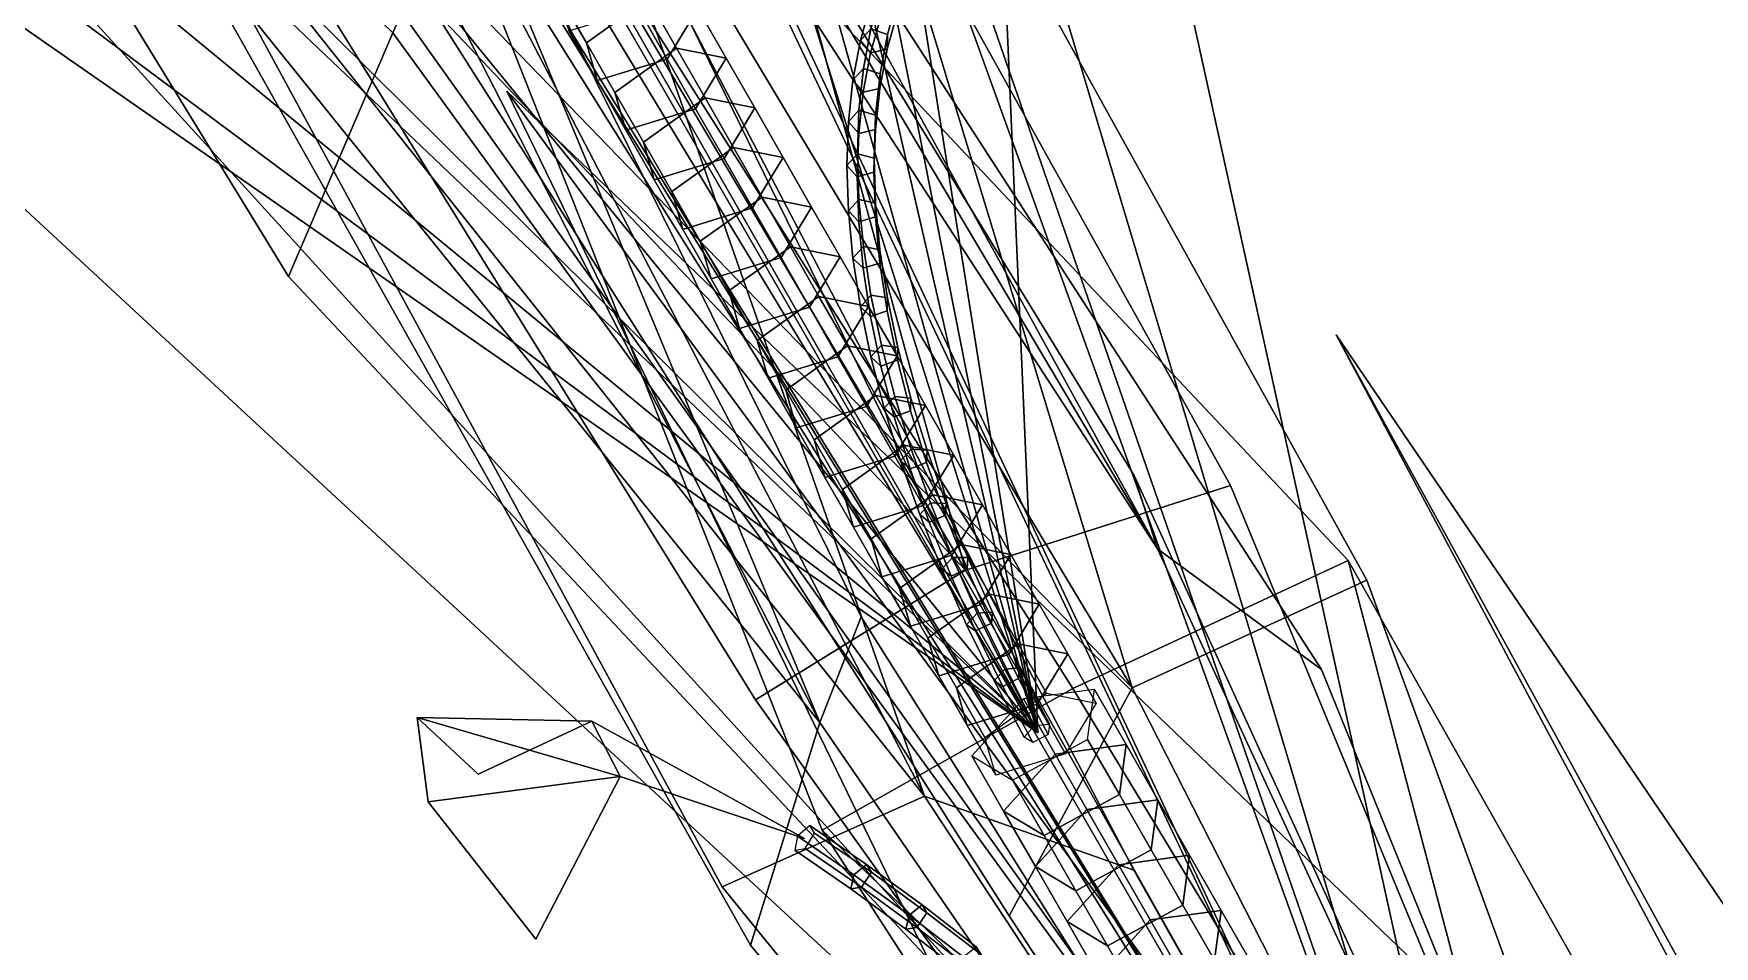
# Model space of a CAD drawing. Header units: metres. Extents: x -366 to 149, y -229 to 234.
# Drawn here: x -98.25 to -70.58, y 138.17 to 153.18 of the extents above; entities that cross this region are included whole.
import ezdxf

# ---------------------------------------------------------------- set-up
doc = ezdxf.new("R2010")
doc.units = ezdxf.units.M

msp = doc.modelspace()

# ---------------------------------------------------------------- linework, layer by layer
at = {"layer": 'coral-li_Intrnd', "color": 3}
for points in [[(-88.1317, 153.7576, 473.4146), (-88.6002, 154.5739, 473.9558), (-89.6166, 153.8476, 474.1714), (-89.1481, 153.0313, 473.6302)], [(-87.8193, 152.7629, 475.1852), (-88.2878, 153.5793, 475.7264), (-87.7837, 154.409, 474.9113), (-87.3152, 153.5927, 474.3701)], [(-89.1481, 153.0313, 473.6302), (-89.6166, 153.8476, 474.1714), (-89.4377, 153.2271, 475.2622), (-88.9692, 152.4108, 474.7209)], [(-88.9692, 152.4108, 474.7209), (-89.4377, 153.2271, 475.2622), (-88.2878, 153.5793, 475.7264), (-87.8193, 152.7629, 475.1852)], [(-87.6632, 152.9413, 472.8733), (-88.1317, 153.7576, 473.4146), (-89.1481, 153.0313, 473.6302), (-88.6795, 152.215, 473.0889)], [(-86.8467, 152.7764, 473.8288), (-87.3152, 153.5927, 474.3701), (-88.1317, 153.7576, 473.4146), (-87.6632, 152.9413, 472.8733)], [(-87.3508, 151.9466, 474.6439), (-87.8193, 152.7629, 475.1852), (-87.3152, 153.5927, 474.3701), (-86.8467, 152.7764, 473.8288)], [(-88.6795, 152.215, 473.0889), (-89.1481, 153.0313, 473.6302), (-88.9692, 152.4108, 474.7209), (-88.5006, 151.5945, 474.1797)], [(-88.5006, 151.5945, 474.1797), (-88.9692, 152.4108, 474.7209), (-87.8193, 152.7629, 475.1852), (-87.3508, 151.9466, 474.6439)], [(-87.1947, 152.125, 472.332), (-87.6632, 152.9413, 472.8733), (-88.6795, 152.215, 473.0889), (-88.211, 151.3987, 472.5477)], [(-86.3782, 151.96, 473.2876), (-86.8467, 152.7764, 473.8288), (-87.6632, 152.9413, 472.8733), (-87.1947, 152.125, 472.332)], [(-86.8823, 151.1303, 474.1026), (-87.3508, 151.9466, 474.6439), (-86.8467, 152.7764, 473.8288), (-86.3782, 151.96, 473.2876)], [(-88.211, 151.3987, 472.5477), (-88.6795, 152.215, 473.0889), (-88.5006, 151.5945, 474.1797), (-88.03218, 150.7781, 473.6384)], [(-88.03218, 150.7781, 473.6384), (-88.5006, 151.5945, 474.1797), (-87.3508, 151.9466, 474.6439), (-86.8823, 151.1303, 474.1026)], [(-86.7262, 151.3087, 471.7908), (-87.1947, 152.125, 472.332), (-88.211, 151.3987, 472.5477), (-87.7425, 150.5824, 472.0064)], [(-85.9097, 151.1437, 472.7463), (-86.3782, 151.96, 473.2876), (-87.1947, 152.125, 472.332), (-86.7262, 151.3087, 471.7908)], [(-86.4138, 150.314, 473.5614), (-86.8823, 151.1303, 474.1026), (-86.3782, 151.96, 473.2876), (-85.9097, 151.1437, 472.7463)], [(-87.7425, 150.5824, 472.0064), (-88.211, 151.3987, 472.5477), (-88.03218, 150.7781, 473.6384), (-87.5636, 149.9618, 473.0972)], [(-87.5636, 149.9618, 473.0972), (-88.03218, 150.7781, 473.6384), (-86.8823, 151.1303, 474.1026), (-86.4138, 150.314, 473.5614)], [(-86.2577, 150.4923, 471.2495), (-86.7262, 151.3087, 471.7908), (-87.7425, 150.5824, 472.0064), (-87.274, 149.7661, 471.4651)], [(-85.4412, 150.3274, 472.205), (-85.9097, 151.1437, 472.7463), (-86.7262, 151.3087, 471.7908), (-86.2577, 150.4923, 471.2495)], [(-85.9452, 149.4977, 473.0201), (-86.4138, 150.314, 473.5614), (-85.9097, 151.1437, 472.7463), (-85.4412, 150.3274, 472.205)], [(-87.274, 149.7661, 471.4651), (-87.7425, 150.5824, 472.0064), (-87.5636, 149.9618, 473.0972), (-87.09515, 149.1455, 472.5559)], [(-87.09515, 149.1455, 472.5559), (-87.5636, 149.9618, 473.0972), (-86.4138, 150.314, 473.5614), (-85.9452, 149.4977, 473.0201)], [(-85.7891, 149.676, 470.7083), (-86.2577, 150.4923, 471.2495), (-87.274, 149.7661, 471.4651), (-86.8055, 148.9498, 470.9239)], [(-84.9726, 149.5111, 471.6638), (-85.4412, 150.3274, 472.205), (-86.2577, 150.4923, 471.2495), (-85.7891, 149.676, 470.7083)], [(-85.4767, 148.6814, 472.4789), (-85.9452, 149.4977, 473.0201), (-85.4412, 150.3274, 472.205), (-84.9726, 149.5111, 471.6638)], [(-86.8055, 148.9498, 470.9239), (-87.274, 149.7661, 471.4651), (-87.09515, 149.1455, 472.5559), (-86.6266, 148.3292, 472.0146)], [(-86.6266, 148.3292, 472.0146), (-87.09515, 149.1455, 472.5559), (-85.9452, 149.4977, 473.0201), (-85.4767, 148.6814, 472.4789)], [(-85.3206, 148.8597, 470.167), (-85.7891, 149.676, 470.7083), (-86.8055, 148.9498, 470.9239), (-86.337, 148.1334, 470.3826)], [(-84.5041, 148.6948, 471.1225), (-84.9726, 149.5111, 471.6638), (-85.7891, 149.676, 470.7083), (-85.3206, 148.8597, 470.167)], [(-85.00826, 147.8651, 471.9376), (-85.4767, 148.6814, 472.4789), (-84.9726, 149.5111, 471.6638), (-84.5041, 148.6948, 471.1225)], [(-86.337, 148.1334, 470.3826), (-86.8055, 148.9498, 470.9239), (-86.6266, 148.3292, 472.0146), (-86.1581, 147.5129, 471.4734)], [(-84.8521, 148.0434, 469.6257), (-85.3206, 148.8597, 470.167), (-86.337, 148.1334, 470.3826), (-85.8685, 147.3171, 469.8414)], [(-84.03566, 147.8785, 470.5813), (-84.5041, 148.6948, 471.1225), (-85.3206, 148.8597, 470.167), (-84.8521, 148.0434, 469.6257)], [(-86.1581, 147.5129, 471.4734), (-86.6266, 148.3292, 472.0146), (-85.4767, 148.6814, 472.4789), (-85.00826, 147.8651, 471.9376)], [(-84.5397, 147.0487, 471.3963), (-85.00826, 147.8651, 471.9376), (-84.5041, 148.6948, 471.1225), (-84.03566, 147.8785, 470.5813)], [(-85.8685, 147.3171, 469.8414), (-86.337, 148.1334, 470.3826), (-86.1581, 147.5129, 471.4734), (-85.6896, 146.6966, 470.9321)], [(-84.3836, 147.2271, 469.0845), (-84.8521, 148.0434, 469.6257), (-85.8685, 147.3171, 469.8414), (-85.3999, 146.5008, 469.3001)], [(-83.5671, 147.0621, 470.04), (-84.03566, 147.8785, 470.5813), (-84.8521, 148.0434, 469.6257), (-84.3836, 147.2271, 469.0845)], [(-85.6896, 146.6966, 470.9321), (-86.1581, 147.5129, 471.4734), (-85.00826, 147.8651, 471.9376), (-84.5397, 147.0487, 471.3963)], [(-84.07124, 146.2324, 470.8551), (-84.5397, 147.0487, 471.3963), (-84.03566, 147.8785, 470.5813), (-83.5671, 147.0621, 470.04)], [(-85.3999, 146.5008, 469.3001), (-85.8685, 147.3171, 469.8414), (-85.6896, 146.6966, 470.9321), (-85.2211, 145.8802, 470.3909)], [(-83.9151, 146.4108, 468.5432), (-84.3836, 147.2271, 469.0845), (-85.3999, 146.5008, 469.3001), (-84.9314, 145.6845, 468.7589)], [(-83.09863, 146.2458, 469.4987), (-83.5671, 147.0621, 470.04), (-84.3836, 147.2271, 469.0845), (-83.9151, 146.4108, 468.5432)], [(-85.2211, 145.8802, 470.3909), (-85.6896, 146.6966, 470.9321), (-84.5397, 147.0487, 471.3963), (-84.07124, 146.2324, 470.8551)], [(-83.6027, 145.4161, 470.3138), (-84.07124, 146.2324, 470.8551), (-83.5671, 147.0621, 470.04), (-83.09863, 146.2458, 469.4987)], [(-84.9314, 145.6845, 468.7589), (-85.3999, 146.5008, 469.3001), (-85.2211, 145.8802, 470.3909), (-84.7525, 145.0639, 469.8496)], [(-83.4466, 145.5945, 468.002), (-83.9151, 146.4108, 468.5432), (-84.9314, 145.6845, 468.7589), (-84.4629, 144.8682, 468.2176)], [(-82.6301, 145.4295, 468.9575), (-83.09863, 146.2458, 469.4987), (-83.9151, 146.4108, 468.5432), (-83.4466, 145.5945, 468.002)], [(-84.7525, 145.0639, 469.8496), (-85.2211, 145.8802, 470.3909), (-84.07124, 146.2324, 470.8551), (-83.6027, 145.4161, 470.3138)], [(-83.1342, 144.5998, 469.7726), (-83.6027, 145.4161, 470.3138), (-83.09863, 146.2458, 469.4987), (-82.6301, 145.4295, 468.9575)], [(-84.4629, 144.8682, 468.2176), (-84.9314, 145.6845, 468.7589), (-84.7525, 145.0639, 469.8496), (-84.284, 144.2476, 469.3083)], [(-82.9781, 144.7781, 467.4607), (-83.4466, 145.5945, 468.002), (-84.4629, 144.8682, 468.2176), (-83.9944, 144.0519, 467.6763)], [(-82.1616, 144.6132, 468.4162), (-82.6301, 145.4295, 468.9575), (-83.4466, 145.5945, 468.002), (-82.9781, 144.7781, 467.4607)], [(-84.284, 144.2476, 469.3083), (-84.7525, 145.0639, 469.8496), (-83.6027, 145.4161, 470.3138), (-83.1342, 144.5998, 469.7726)], [(-82.6657, 143.7835, 469.2313), (-83.1342, 144.5998, 469.7726), (-82.6301, 145.4295, 468.9575), (-82.1616, 144.6132, 468.4162)], [(-83.9944, 144.0519, 467.6763), (-84.4629, 144.8682, 468.2176), (-84.284, 144.2476, 469.3083), (-83.8155, 143.4313, 468.7671)], [(-82.5096, 143.9618, 466.9194), (-82.9781, 144.7781, 467.4607), (-83.9944, 144.0519, 467.6763), (-83.5259, 143.2355, 467.1351)], [(-81.693, 143.7969, 467.875), (-82.1616, 144.6132, 468.4162), (-82.9781, 144.7781, 467.4607), (-82.5096, 143.9618, 466.9194)], [(-83.8155, 143.4313, 468.7671), (-84.284, 144.2476, 469.3083), (-83.1342, 144.5998, 469.7726), (-82.6657, 143.7835, 469.2313)], [(-82.1971, 142.9672, 468.69), (-82.6657, 143.7835, 469.2313), (-82.1616, 144.6132, 468.4162), (-81.693, 143.7969, 467.875)], [(-83.5259, 143.2355, 467.1351), (-83.9944, 144.0519, 467.6763), (-83.8155, 143.4313, 468.7671), (-83.347, 142.615, 468.2258)], [(-82.04108, 143.1455, 466.3782), (-82.5096, 143.9618, 466.9194), (-83.5259, 143.2355, 467.1351), (-83.05743, 142.4192, 466.5938)], [(-81.2245, 142.9806, 467.3337), (-81.693, 143.7969, 467.875), (-82.5096, 143.9618, 466.9194), (-82.04108, 143.1455, 466.3782)], [(-83.347, 142.615, 468.2258), (-83.8155, 143.4313, 468.7671), (-82.6657, 143.7835, 469.2313), (-82.1971, 142.9672, 468.69)], [(-81.7286, 142.1508, 468.1488), (-82.1971, 142.9672, 468.69), (-81.693, 143.7969, 467.875), (-81.2245, 142.9806, 467.3337)], [(-83.05743, 142.4192, 466.5938), (-83.5259, 143.2355, 467.1351), (-83.347, 142.615, 468.2258), (-82.8785, 141.7987, 467.6846)], [(-81.5725, 142.3292, 465.8369), (-82.04108, 143.1455, 466.3782), (-83.05743, 142.4192, 466.5938), (-82.5889, 141.6029, 466.0526)], [(-80.756, 142.1643, 466.7924), (-81.2245, 142.9806, 467.3337), (-82.04108, 143.1455, 466.3782), (-81.5725, 142.3292, 465.8369)], [(-82.8785, 141.7987, 467.6846), (-83.347, 142.615, 468.2258), (-82.1971, 142.9672, 468.69), (-81.7286, 142.1508, 468.1488)], [(-81.2601, 141.3345, 467.6075), (-81.7286, 142.1508, 468.1488), (-81.2245, 142.9806, 467.3337), (-80.756, 142.1643, 466.7924)], [(-82.5889, 141.6029, 466.0526), (-83.05743, 142.4192, 466.5938), (-82.8785, 141.7987, 467.6846), (-82.41, 140.9824, 467.1433)], [(-81.432, 141.3271, 465.0453), (-81.9536, 142.2358, 465.6479), (-82.8015, 141.2986, 466.3275), (-82.28, 140.3899, 465.7249)], [(-80.2632, 141.4841, 465.8203), (-80.7848, 142.3928, 466.4229), (-81.9536, 142.2358, 465.6479), (-81.432, 141.3271, 465.0453)], [(-80.3755, 140.6625, 466.9622), (-80.8971, 141.5713, 467.5647), (-80.7848, 142.3928, 466.4229), (-80.2632, 141.4841, 465.8203)], [(-82.41, 140.9824, 467.1433), (-82.8785, 141.7987, 467.6846), (-81.7286, 142.1508, 468.1488), (-81.2601, 141.3345, 467.6075)], [(-81.6148, 139.9901, 466.9035), (-82.1364, 140.8989, 467.5061), (-80.8971, 141.5713, 467.5647), (-80.3755, 140.6625, 466.9622)], [(-79.7416, 140.5753, 465.2178), (-80.2632, 141.4841, 465.8203), (-81.432, 141.3271, 465.0453), (-80.9105, 140.4184, 464.4428)], [(-79.854, 139.7538, 466.3596), (-80.3755, 140.6625, 466.9622), (-80.2632, 141.4841, 465.8203), (-79.7416, 140.5753, 465.2178)], [(-82.28, 140.3899, 465.7249), (-82.8015, 141.2986, 466.3275), (-82.1364, 140.8989, 467.5061), (-81.6148, 139.9901, 466.9035)], [(-80.9105, 140.4184, 464.4428), (-81.432, 141.3271, 465.0453), (-82.28, 140.3899, 465.7249), (-81.7584, 139.4811, 465.1224)], [(-81.0933, 139.0814, 466.301), (-81.6148, 139.9901, 466.9035), (-80.3755, 140.6625, 466.9622), (-79.854, 139.7538, 466.3596)], [(-79.2201, 139.6666, 464.6152), (-79.7416, 140.5753, 465.2178), (-80.9105, 140.4184, 464.4428), (-80.3889, 139.5096, 463.8402)], [(-79.3324, 138.845, 465.7571), (-79.854, 139.7538, 466.3596), (-79.7416, 140.5753, 465.2178), (-79.2201, 139.6666, 464.6152)], [(-81.7584, 139.4811, 465.1224), (-82.28, 140.3899, 465.7249), (-81.6148, 139.9901, 466.9035), (-81.0933, 139.0814, 466.301)], [(-80.3889, 139.5096, 463.8402), (-80.9105, 140.4184, 464.4428), (-81.7584, 139.4811, 465.1224), (-81.2369, 138.5724, 464.5198)], [(-80.5717, 138.1727, 465.6985), (-81.0933, 139.0814, 466.301), (-79.854, 139.7538, 466.3596), (-79.3324, 138.845, 465.7571)], [(-81.2369, 138.5724, 464.5198), (-81.7584, 139.4811, 465.1224), (-81.0933, 139.0814, 466.301), (-80.5717, 138.1727, 465.6985)], [(-79.8673, 138.6009, 463.2377), (-80.3889, 139.5096, 463.8402), (-81.2369, 138.5724, 464.5198), (-80.7153, 137.6637, 463.9173)], [(-78.6985, 138.7579, 464.0127), (-79.2201, 139.6666, 464.6152), (-80.3889, 139.5096, 463.8402), (-79.8673, 138.6009, 463.2377)], [(-78.8108, 137.9363, 465.1545), (-79.3324, 138.845, 465.7571), (-79.2201, 139.6666, 464.6152), (-78.6985, 138.7579, 464.0127)], [(-80.05018, 137.2639, 465.0959), (-80.5717, 138.1727, 465.6985), (-79.3324, 138.845, 465.7571), (-78.8108, 137.9363, 465.1545)], [(-78.177, 137.8491, 463.4102), (-78.6985, 138.7579, 464.0127), (-79.8673, 138.6009, 463.2377), (-79.3458, 137.6922, 462.6352)], [(-78.2893, 137.0276, 464.552), (-78.8108, 137.9363, 465.1545), (-78.6985, 138.7579, 464.0127), (-78.177, 137.8491, 463.4102)], [(-80.7153, 137.6637, 463.9173), (-81.2369, 138.5724, 464.5198), (-80.5717, 138.1727, 465.6985), (-80.05018, 137.2639, 465.0959)], [(-79.3458, 137.6922, 462.6352), (-79.8673, 138.6009, 463.2377), (-80.7153, 137.6637, 463.9173), (-80.1937, 136.7549, 463.3148)]]:
    msp.add_3dface(points, dxfattribs=at)
at = {"layer": 'coral-li_Leaf', "color": 3}
for points in [[(-88.5915, 140.9582, 469.4352), (-91.9355, 141.9297, 467.5891), (-91.7551, 140.5433, 469.7648)], [(-88.5915, 140.9582, 469.4352), (-91.7551, 140.5433, 469.7648), (-91.9355, 141.9297, 467.5891)], [(-89.0584, 141.8682, 466.8543), (-91.9355, 141.9297, 467.5891), (-88.5915, 140.9582, 469.4352)], [(-89.0584, 141.8682, 466.8543), (-88.5915, 140.9582, 469.4352), (-91.9355, 141.9297, 467.5891)], [(-90.9305, 140.999, 464.093), (-91.9355, 141.9297, 467.5891), (-89.0584, 141.8682, 466.8543)], [(-90.9305, 140.999, 464.093), (-89.0584, 141.8682, 466.8543), (-91.9355, 141.9297, 467.5891)], [(-89.0584, 141.8682, 466.8543), (-88.5915, 140.9582, 469.4352), (-85.5595, 139.9385, 466.9859)], [(-89.0584, 141.8682, 466.8543), (-85.5595, 139.9385, 466.9859), (-88.5915, 140.9582, 469.4352)], [(-91.7551, 140.5433, 469.7648), (-89.9832, 138.2818, 471.1515), (-88.5915, 140.9582, 469.4352)], [(-91.7551, 140.5433, 469.7648), (-88.5915, 140.9582, 469.4352), (-89.9832, 138.2818, 471.1515)]]:
    msp.add_3dface(points, dxfattribs=at)
at = {"layer": 'coral-li_Mrstm', "color": 3}
for points in [[(-81.7181, 141.6799, 466.6901), (-91.9109, 177.9874, 483.0287), (-87.839, 180.0431, 482.4059)], [(-81.7181, 141.6799, 466.6901), (-87.839, 180.0431, 482.4059), (-91.9109, 177.9874, 483.0287)], [(-87.839, 180.0431, 482.4059), (-83.3655, 179.5704, 482.68), (-81.7181, 141.6799, 466.6901)], [(-87.839, 180.0431, 482.4059), (-81.7181, 141.6799, 466.6901), (-83.3655, 179.5704, 482.68)], [(-102.2223, 177.545, 473.7234), (-99.763, 178.5175, 470.0741), (-81.7181, 141.6799, 466.6901)], [(-102.2223, 177.545, 473.7234), (-81.7181, 141.6799, 466.6901), (-99.763, 178.5175, 470.0741)], [(-81.7181, 141.6799, 466.6901), (-102.2364, 175.4972, 477.8466), (-102.2223, 177.545, 473.7234)], [(-81.7181, 141.6799, 466.6901), (-102.2223, 177.545, 473.7234), (-102.2364, 175.4972, 477.8466)], [(-81.7181, 141.6799, 466.6901), (-91.1929, 171.7577, 493.0459), (-88.3433, 170.461, 496.4213)], [(-81.7181, 141.6799, 466.6901), (-88.3433, 170.461, 496.4213), (-91.1929, 171.7577, 493.0459)], [(-88.3433, 170.461, 496.4213), (-86.723, 166.9739, 498.7719), (-81.7181, 141.6799, 466.6901)], [(-88.3433, 170.461, 496.4213), (-81.7181, 141.6799, 466.6901), (-86.723, 166.9739, 498.7719)], [(-81.7181, 141.6799, 466.6901), (-107.9961, 167.7053, 484.6127), (-111.75, 166.3956, 482.2917)], [(-81.7181, 141.6799, 466.6901), (-111.75, 166.3956, 482.2917), (-107.9961, 167.7053, 484.6127)], [(-111.75, 166.3956, 482.2917), (-113.4077, 165.2605, 478.2575), (-81.7181, 141.6799, 466.6901)], [(-111.75, 166.3956, 482.2917), (-81.7181, 141.6799, 466.6901), (-113.4077, 165.2605, 478.2575)], [(-81.7181, 141.6799, 466.6901), (-101.0679, 165.3593, 494.1483), (-103.0429, 161.9514, 496.5315)], [(-81.7181, 141.6799, 466.6901), (-103.0429, 161.9514, 496.5315), (-101.0679, 165.3593, 494.1483)], [(-85.8818, 163.2271, 474.2964), (-81.4768, 163.9229, 473.6458), (-73.3731, 127.1401, 457.0495)], [(-85.8818, 163.2271, 474.2964), (-73.3731, 127.1401, 457.0495), (-81.4768, 163.9229, 473.6458)], [(-76.6084, 144.5161, 469.4506), (-94.5954, 163.6253, 491.2908), (-81.1398, 142.4079, 470.5554)], [(-76.6084, 144.5161, 469.4506), (-81.1398, 142.4079, 470.5554), (-94.5954, 163.6253, 491.2908)], [(-81.1398, 142.4079, 470.5554), (-94.5954, 163.6253, 491.2908), (-85.2693, 140.0797, 468.6255)], [(-81.1398, 142.4079, 470.5554), (-85.2693, 140.0797, 468.6255), (-94.5954, 163.6253, 491.2908)], [(-92.336, 153.1947, 483.8405), (-102.5458, 163.0467, 500.9731), (-94.05174, 149.1875, 484.9849)], [(-92.336, 153.1947, 483.8405), (-94.05174, 149.1875, 484.9849), (-102.5458, 163.0467, 500.9731)], [(-79.749, 144.7081, 466.7772), (-90.5045, 161.2725, 478.1955), (-90.5876, 162.9803, 473.3711)], [(-79.749, 144.7081, 466.7772), (-90.5876, 162.9803, 473.3711), (-90.5045, 161.2725, 478.1955)], [(-79.749, 144.7081, 466.7772), (-90.5876, 162.9803, 473.3711), (-80.1296, 145.9145, 462.4515)], [(-79.749, 144.7081, 466.7772), (-80.1296, 145.9145, 462.4515), (-90.5876, 162.9803, 473.3711)], [(-73.3731, 127.1401, 457.0495), (-89.07568, 160.2243, 475.7026), (-85.8818, 163.2271, 474.2964)], [(-73.3731, 127.1401, 457.0495), (-85.8818, 163.2271, 474.2964), (-89.07568, 160.2243, 475.7026)], [(-87.8677, 162.4888, 476.4667), (-92.7183, 160.8985, 476.8434), (-82.9069, 144.3566, 464.5739)], [(-87.8677, 162.4888, 476.4667), (-82.9069, 144.3566, 464.5739), (-92.7183, 160.8985, 476.8434)], [(-78.5457, 145.7452, 464.0779), (-87.8677, 162.4888, 476.4667), (-82.9069, 144.3566, 464.5739)], [(-78.5457, 145.7452, 464.0779), (-82.9069, 144.3566, 464.5739), (-87.8677, 162.4888, 476.4667)], [(-103.0429, 161.9514, 496.5315), (-105.2269, 158.0184, 496.2615), (-81.7181, 141.6799, 466.6901)], [(-103.0429, 161.9514, 496.5315), (-81.7181, 141.6799, 466.6901), (-105.2269, 158.0184, 496.2615)], [(-94.4057, 160.7161, 470.705), (-93.4058, 161.8426, 466.4574), (-73.3731, 127.1401, 457.0495)], [(-94.4057, 160.7161, 470.705), (-73.3731, 127.1401, 457.0495), (-93.4058, 161.8426, 466.4574)], [(-80.165, 142.4208, 469.8667), (-90.5984, 159.7879, 480.3533), (-86.05058, 161.7797, 479.1092)], [(-80.165, 142.4208, 469.8667), (-86.05058, 161.7797, 479.1092), (-90.5984, 159.7879, 480.3533)], [(-80.165, 142.4208, 469.8667), (-86.05058, 161.7797, 479.1092), (-76.3039, 144.1918, 468.3612)], [(-80.165, 142.4208, 469.8667), (-76.3039, 144.1918, 468.3612), (-86.05058, 161.7797, 479.1092)], [(-93.3798, 161.2598, 473.549), (-94.201, 159.1793, 478.1528), (-85.304, 141.8488, 466.2812)], [(-93.3798, 161.2598, 473.549), (-85.304, 141.8488, 466.2812), (-94.201, 159.1793, 478.1528)], [(-84.626, 143.5856, 462.0719), (-93.3798, 161.2598, 473.549), (-85.304, 141.8488, 466.2812)], [(-84.626, 143.5856, 462.0719), (-85.304, 141.8488, 466.2812), (-93.3798, 161.2598, 473.549)], [(-87.64, 159.0697, 481.8206), (-90.5045, 161.2725, 478.1955), (-79.749, 144.7081, 466.7772)], [(-87.64, 159.0697, 481.8206), (-79.749, 144.7081, 466.7772), (-90.5045, 161.2725, 478.1955)], [(-82.9069, 144.3566, 464.5739), (-92.7183, 160.8985, 476.8434), (-96.6756, 158.8582, 474.3184)], [(-82.9069, 144.3566, 464.5739), (-96.6756, 158.8582, 474.3184), (-92.7183, 160.8985, 476.8434)], [(-73.3731, 127.1401, 457.0495), (-92.834, 158.8063, 474.588), (-94.4057, 160.7161, 470.705)], [(-73.3731, 127.1401, 457.0495), (-94.4057, 160.7161, 470.705), (-92.834, 158.8063, 474.588)], [(-93.00914, 155.6958, 482.2617), (-90.5984, 159.7879, 480.3533), (-80.165, 142.4208, 469.8667)], [(-93.00914, 155.6958, 482.2617), (-80.165, 142.4208, 469.8667), (-90.5984, 159.7879, 480.3533)], [(-85.304, 141.8488, 466.2812), (-94.201, 159.1793, 478.1528), (-95.9578, 155.0716, 480.6507)], [(-85.304, 141.8488, 466.2812), (-95.9578, 155.0716, 480.6507), (-94.201, 159.1793, 478.1528)], [(-82.9069, 144.3566, 464.5739), (-96.6756, 158.8582, 474.3184), (-86.364, 142.2225, 462.6231)], [(-82.9069, 144.3566, 464.5739), (-86.364, 142.2225, 462.6231), (-96.6756, 158.8582, 474.3184)], [(-77.04827, 142.7226, 469.9328), (-87.64, 159.0697, 481.8206), (-79.749, 144.7081, 466.7772)], [(-77.04827, 142.7226, 469.9328), (-79.749, 144.7081, 466.7772), (-87.64, 159.0697, 481.8206)], [(-96.6053, 156.9981, 477.1846), (-92.8711, 158.4825, 480.3549), (-83.5839, 140.6344, 469.6017)], [(-96.6053, 156.9981, 477.1846), (-83.5839, 140.6344, 469.6017), (-92.8711, 158.4825, 480.3549)], [(-83.5839, 140.6344, 469.6017), (-92.8711, 158.4825, 480.3549), (-89.2921, 156.9044, 483.6563)], [(-83.5839, 140.6344, 469.6017), (-89.2921, 156.9044, 483.6563), (-92.8711, 158.4825, 480.3549)], [(-73.3731, 127.1401, 457.0495), (-88.0824, 158.4382, 479.2563), (-84.7081, 158.5365, 482.3867)], [(-73.3731, 127.1401, 457.0495), (-84.7081, 158.5365, 482.3867), (-88.0824, 158.4382, 479.2563)], [(-84.7081, 158.5365, 482.3867), (-82.02849, 156.058, 485.0302), (-73.3731, 127.1401, 457.0495)], [(-84.7081, 158.5365, 482.3867), (-73.3731, 127.1401, 457.0495), (-82.02849, 156.058, 485.0302)], [(-86.9118, 139.1448, 466.7909), (-96.6053, 156.9981, 477.1846), (-83.5839, 140.6344, 469.6017)], [(-86.9118, 139.1448, 466.7909), (-83.5839, 140.6344, 469.6017), (-96.6053, 156.9981, 477.1846)], [(-83.5839, 140.6344, 469.6017), (-89.2921, 156.9044, 483.6563), (-80.1382, 139.4192, 472.2403)], [(-83.5839, 140.6344, 469.6017), (-80.1382, 139.4192, 472.2403), (-89.2921, 156.9044, 483.6563)], [(-73.3731, 127.1401, 457.0495), (-94.07322, 156.1778, 477.4796), (-98.295, 154.5341, 476.6622)], [(-73.3731, 127.1401, 457.0495), (-98.295, 154.5341, 476.6622), (-94.07322, 156.1778, 477.4796)], [(-73.3731, 127.1401, 457.0495), (-91.1533, 155.9516, 480.3483), (-92.336, 153.1947, 483.8405)], [(-73.3731, 127.1401, 457.0495), (-92.336, 153.1947, 483.8405), (-91.1533, 155.9516, 480.3483)], [(-82.1891, 138.6667, 471.5999), (-93.00914, 155.6958, 482.2617), (-80.165, 142.4208, 469.8667)], [(-82.1891, 138.6667, 471.5999), (-80.165, 142.4208, 469.8667), (-93.00914, 155.6958, 482.2617)], [(-85.304, 141.8488, 466.2812), (-95.9578, 155.0716, 480.6507), (-86.4496, 138.1837, 468.6405)], [(-85.304, 141.8488, 466.2812), (-86.4496, 138.1837, 468.6405), (-95.9578, 155.0716, 480.6507)], [(-98.295, 154.5341, 476.6622), (-101.043, 152.742, 473.5721), (-73.3731, 127.1401, 457.0495)], [(-98.295, 154.5341, 476.6622), (-73.3731, 127.1401, 457.0495), (-101.043, 152.742, 473.5721)], [(-92.336, 153.1947, 483.8405), (-94.05174, 149.1875, 484.9849), (-73.3731, 127.1401, 457.0495)], [(-92.336, 153.1947, 483.8405), (-73.3731, 127.1401, 457.0495), (-94.05174, 149.1875, 484.9849)], [(-71.02542, 133.6009, 446.0931), (-90.4601, 152.2332, 467.0887), (-74.7163, 130.803, 448.2719)], [(-71.02542, 133.6009, 446.0931), (-74.7163, 130.803, 448.2719), (-90.4601, 152.2332, 467.0887)], [(-74.7163, 130.803, 448.2719), (-90.4601, 152.2332, 467.0887), (-78.3319, 127.2694, 447.4721)], [(-74.7163, 130.803, 448.2719), (-78.3319, 127.2694, 447.4721), (-90.4601, 152.2332, 467.0887)], [(-63.9164, 129.2883, 487.146), (-76.8075, 148.2257, 512.4616), (-67.9407, 132.053, 485.61)], [(-63.9164, 129.2883, 487.146), (-67.9407, 132.053, 485.61), (-76.8075, 148.2257, 512.4616)], [(-67.9407, 132.053, 485.61), (-76.8075, 148.2257, 512.4616), (-69.796, 135.0733, 481.9175)], [(-67.9407, 132.053, 485.61), (-69.796, 135.0733, 481.9175), (-76.8075, 148.2257, 512.4616)], [(-79.749, 144.7081, 466.7772), (-80.1296, 145.9145, 462.4515), (-64.3254, 111.3756, 446.5969)], [(-79.749, 144.7081, 466.7772), (-64.3254, 111.3756, 446.5969), (-80.1296, 145.9145, 462.4515)], [(-64.3254, 111.3756, 446.5969), (-78.5457, 145.7452, 464.0779), (-82.9069, 144.3566, 464.5739)], [(-64.3254, 111.3756, 446.5969), (-82.9069, 144.3566, 464.5739), (-78.5457, 145.7452, 464.0779)], [(-76.6084, 144.5161, 469.4506), (-81.1398, 142.4079, 470.5554), (-72.1296, 127.5711, 455.7526)], [(-76.6084, 144.5161, 469.4506), (-72.1296, 127.5711, 455.7526), (-81.1398, 142.4079, 470.5554)], [(-64.3254, 111.3756, 446.5969), (-77.04827, 142.7226, 469.9328), (-79.749, 144.7081, 466.7772)], [(-64.3254, 111.3756, 446.5969), (-79.749, 144.7081, 466.7772), (-77.04827, 142.7226, 469.9328)], [(-68.07939, 129.4328, 454.6019), (-76.6084, 144.5161, 469.4506), (-72.1296, 127.5711, 455.7526)], [(-68.07939, 129.4328, 454.6019), (-72.1296, 127.5711, 455.7526), (-76.6084, 144.5161, 469.4506)], [(-82.9069, 144.3566, 464.5739), (-86.364, 142.2225, 462.6231), (-64.3254, 111.3756, 446.5969)], [(-82.9069, 144.3566, 464.5739), (-64.3254, 111.3756, 446.5969), (-86.364, 142.2225, 462.6231)], [(-80.165, 142.4208, 469.8667), (-76.3039, 144.1918, 468.3612), (-64.3254, 111.3756, 446.5969)], [(-80.165, 142.4208, 469.8667), (-64.3254, 111.3756, 446.5969), (-76.3039, 144.1918, 468.3612)], [(-64.3254, 111.3756, 446.5969), (-84.626, 143.5856, 462.0719), (-85.304, 141.8488, 466.2812)], [(-64.3254, 111.3756, 446.5969), (-85.304, 141.8488, 466.2812), (-84.626, 143.5856, 462.0719)], [(-72.1296, 127.5711, 455.7526), (-81.1398, 142.4079, 470.5554), (-85.2693, 140.0797, 468.6255)], [(-72.1296, 127.5711, 455.7526), (-85.2693, 140.0797, 468.6255), (-81.1398, 142.4079, 470.5554)], [(-64.3254, 111.3756, 446.5969), (-82.1891, 138.6667, 471.5999), (-80.165, 142.4208, 469.8667)], [(-64.3254, 111.3756, 446.5969), (-80.165, 142.4208, 469.8667), (-82.1891, 138.6667, 471.5999)], [(-85.304, 141.8488, 466.2812), (-86.4496, 138.1837, 468.6405), (-64.3254, 111.3756, 446.5969)], [(-85.304, 141.8488, 466.2812), (-64.3254, 111.3756, 446.5969), (-86.4496, 138.1837, 468.6405)], [(-64.3254, 111.3756, 446.5969), (-86.9118, 139.1448, 466.7909), (-83.5839, 140.6344, 469.6017)], [(-64.3254, 111.3756, 446.5969), (-83.5839, 140.6344, 469.6017), (-86.9118, 139.1448, 466.7909)], [(-83.5839, 140.6344, 469.6017), (-80.1382, 139.4192, 472.2403), (-64.3254, 111.3756, 446.5969)], [(-83.5839, 140.6344, 469.6017), (-64.3254, 111.3756, 446.5969), (-80.1382, 139.4192, 472.2403)], [(-72.1296, 127.5711, 455.7526), (-85.2693, 140.0797, 468.6255), (-75.6582, 125.1761, 454.295)], [(-72.1296, 127.5711, 455.7526), (-75.6582, 125.1761, 454.295), (-85.2693, 140.0797, 468.6255)]]:
    msp.add_3dface(points, dxfattribs=at)
at = {"layer": 'coral-li_Petiole', "color": 3}
for points in [[(-84.4651, 153.2631, 478.9277), (-84.2929, 153.8833, 479.9978), (-84.4665, 153.6914, 480.1369), (-84.6387, 153.0713, 479.0668)], [(-84.193, 153.1696, 478.9539), (-84.02246, 153.7828, 480.0125), (-84.2929, 153.8833, 479.9978), (-84.4651, 153.2631, 478.9277)], [(-84.6387, 153.0713, 479.0668), (-84.4665, 153.6914, 480.1369), (-84.2991, 153.4769, 480.2342), (-84.4697, 152.8637, 479.1756)], [(-84.1958, 152.9241, 479.1062), (-84.0263, 153.5331, 480.1577), (-84.02246, 153.7828, 480.0125), (-84.193, 153.1696, 478.9539)], [(-84.4697, 152.8637, 479.1756), (-84.2991, 153.4769, 480.2342), (-84.0263, 153.5331, 480.1577), (-84.1958, 152.9241, 479.1062)], [(-84.5883, 152.6087, 477.8713), (-84.4651, 153.2631, 478.9277), (-84.6387, 153.0713, 479.0668), (-84.7619, 152.4168, 478.0104)], [(-84.7619, 152.4168, 478.0104), (-84.6387, 153.0713, 479.0668), (-84.4697, 152.8637, 479.1756), (-84.5919, 152.2165, 478.1306)], [(-84.3152, 152.5224, 477.9088), (-84.193, 153.1696, 478.9539), (-84.4651, 153.2631, 478.9277), (-84.5883, 152.6087, 477.8713)], [(-84.3174, 152.2814, 478.0681), (-84.1958, 152.9241, 479.1062), (-84.193, 153.1696, 478.9539), (-84.3152, 152.5224, 477.9088)], [(-84.5919, 152.2165, 478.1306), (-84.4697, 152.8637, 479.1756), (-84.1958, 152.9241, 479.1062), (-84.3174, 152.2814, 478.0681)], [(-84.6624, 151.9216, 476.8312), (-84.5883, 152.6087, 477.8713), (-84.7619, 152.4168, 478.0104), (-84.836, 151.7297, 476.9704)], [(-84.3887, 151.8429, 476.8799), (-84.3152, 152.5224, 477.9088), (-84.5883, 152.6087, 477.8713), (-84.6624, 151.9216, 476.8312)], [(-84.3906, 151.6066, 477.0461), (-84.3174, 152.2814, 478.0681), (-84.3152, 152.5224, 477.9088), (-84.3887, 151.8429, 476.8799)], [(-84.836, 151.7297, 476.9704), (-84.7619, 152.4168, 478.0104), (-84.5919, 152.2165, 478.1306), (-84.6654, 151.537, 477.1017)], [(-84.6654, 151.537, 477.1017), (-84.5919, 152.2165, 478.1306), (-84.3174, 152.2814, 478.0681), (-84.3906, 151.6066, 477.0461)], [(-84.687, 151.2034, 475.81), (-84.6624, 151.9216, 476.8312), (-84.836, 151.7297, 476.9704), (-84.8606, 151.0115, 475.9491)], [(-84.4134, 151.1326, 475.8696), (-84.3887, 151.8429, 476.8799), (-84.6624, 151.9216, 476.8312), (-84.687, 151.2034, 475.81)], [(-84.8606, 151.0115, 475.9491), (-84.836, 151.7297, 476.9704), (-84.6654, 151.537, 477.1017), (-84.6901, 150.8268, 476.0913)], [(-84.4152, 150.9012, 476.0425), (-84.3906, 151.6066, 477.0461), (-84.3887, 151.8429, 476.8799), (-84.4134, 151.1326, 475.8696)], [(-84.6901, 150.8268, 476.0913), (-84.6654, 151.537, 477.1017), (-84.3906, 151.6066, 477.0461), (-84.4152, 150.9012, 476.0425)], [(-84.6623, 150.4559, 474.81), (-84.687, 151.2034, 475.81), (-84.8606, 151.0115, 475.9491), (-84.8359, 150.2641, 474.9491)], [(-84.3891, 150.3934, 474.8803), (-84.4134, 151.1326, 475.8696), (-84.687, 151.2034, 475.81), (-84.6623, 150.4559, 474.81)], [(-84.3913, 150.167, 475.0598), (-84.4152, 150.9012, 476.0425), (-84.4134, 151.1326, 475.8696), (-84.3891, 150.3934, 474.8803)], [(-84.8359, 150.2641, 474.9491), (-84.8606, 151.0115, 475.9491), (-84.6901, 150.8268, 476.0913), (-84.6658, 150.0875, 475.1021)], [(-84.6658, 150.0875, 475.1021), (-84.6901, 150.8268, 476.0913), (-84.4152, 150.9012, 476.0425), (-84.3913, 150.167, 475.0598)], [(-84.5881, 149.6809, 473.8336), (-84.6623, 150.4559, 474.81), (-84.8359, 150.2641, 474.9491), (-84.7617, 149.489, 473.9727)], [(-84.7617, 149.489, 473.9727), (-84.8359, 150.2641, 474.9491), (-84.6658, 150.0875, 475.1021), (-84.5927, 149.3211, 474.1361)], [(-84.316, 149.6269, 473.9144), (-84.3891, 150.3934, 474.8803), (-84.6623, 150.4559, 474.81), (-84.5881, 149.6809, 473.8336)], [(-84.3189, 149.4058, 474.1003), (-84.3913, 150.167, 475.0598), (-84.3891, 150.3934, 474.8803), (-84.316, 149.6269, 473.9144)], [(-84.5927, 149.3211, 474.1361), (-84.6658, 150.0875, 475.1021), (-84.3913, 150.167, 475.0598), (-84.3189, 149.4058, 474.1003)], [(-84.4647, 148.8802, 472.8833), (-84.5881, 149.6809, 473.8336), (-84.7617, 149.489, 473.9727), (-84.6383, 148.6884, 473.0224)], [(-84.6383, 148.6884, 473.0224), (-84.7617, 149.489, 473.9727), (-84.5927, 149.3211, 474.1361), (-84.471, 148.5292, 473.196)], [(-84.1942, 148.835, 472.9742), (-84.316, 149.6269, 473.9144), (-84.5881, 149.6809, 473.8336), (-84.4647, 148.8802, 472.8833)], [(-84.1981, 148.6193, 473.1663), (-84.3189, 149.4058, 474.1003), (-84.316, 149.6269, 473.9144), (-84.1942, 148.835, 472.9742)], [(-84.471, 148.5292, 473.196), (-84.5927, 149.3211, 474.1361), (-84.3189, 149.4058, 474.1003), (-84.1981, 148.6193, 473.1663)], [(-84.2924, 148.0559, 471.9613), (-84.4647, 148.8802, 472.8833), (-84.6383, 148.6884, 473.0224), (-84.466, 147.864, 472.1004)], [(-84.02412, 148.0197, 472.062), (-84.1942, 148.835, 472.9742), (-84.4647, 148.8802, 472.8833), (-84.2924, 148.0559, 471.9613)], [(-84.466, 147.864, 472.1004), (-84.6383, 148.6884, 473.0224), (-84.471, 148.5292, 473.196), (-84.3008, 147.7138, 472.2838)], [(-84.3008, 147.7138, 472.2838), (-84.471, 148.5292, 473.196), (-84.1981, 148.6193, 473.1663), (-84.02927, 147.8095, 472.2602)], [(-84.02927, 147.8095, 472.2602), (-84.1981, 148.6193, 473.1663), (-84.1942, 148.835, 472.9742), (-84.02412, 148.0197, 472.062)], [(-84.0717, 147.2097, 471.0698), (-84.2924, 148.0559, 471.9613), (-84.466, 147.864, 472.1004), (-84.2453, 147.0179, 471.209)], [(-83.8059, 147.1828, 471.18), (-84.02412, 148.0197, 472.062), (-84.2924, 148.0559, 471.9613), (-84.0717, 147.2097, 471.0698)], [(-84.2453, 147.0179, 471.209), (-84.466, 147.864, 472.1004), (-84.3008, 147.7138, 472.2838), (-84.08271, 146.877, 471.4018)], [(-84.08271, 146.877, 471.4018), (-84.3008, 147.7138, 472.2838), (-84.02927, 147.8095, 472.2602), (-83.8127, 146.9784, 471.384)], [(-83.8127, 146.9784, 471.384), (-84.02927, 147.8095, 472.2602), (-84.02412, 148.0197, 472.062), (-83.8059, 147.1828, 471.18)], [(-83.8029, 146.3439, 470.211), (-84.0717, 147.2097, 471.0698), (-84.2453, 147.0179, 471.209), (-83.9765, 146.152, 470.3502)], [(-83.5404, 146.3265, 470.3304), (-83.8059, 147.1828, 471.18), (-84.0717, 147.2097, 471.0698), (-83.8029, 146.3439, 470.211)], [(-83.9765, 146.152, 470.3502), (-84.2453, 147.0179, 471.209), (-84.08271, 146.877, 471.4018), (-83.8171, 146.0206, 470.5521)], [(-83.8171, 146.0206, 470.5521), (-84.08271, 146.877, 471.4018), (-83.8127, 146.9784, 471.384), (-83.5491, 146.1278, 470.5399)], [(-83.5491, 146.1278, 470.5399), (-83.8127, 146.9784, 471.384), (-83.8059, 147.1828, 471.18), (-83.5404, 146.3265, 470.3304)], [(-83.4868, 145.4605, 469.387), (-83.8029, 146.3439, 470.211), (-83.9765, 146.152, 470.3502), (-83.6604, 145.2686, 469.5262)], [(-83.6604, 145.2686, 469.5262), (-83.9765, 146.152, 470.3502), (-83.8171, 146.0206, 470.5521), (-83.5047, 145.1469, 469.7368)], [(-83.5047, 145.1469, 469.7368), (-83.8171, 146.0206, 470.5521), (-83.5491, 146.1278, 470.5399), (-83.2389, 145.26, 469.73)], [(-83.228, 145.4527, 469.515), (-83.5404, 146.3265, 470.3304), (-83.8029, 146.3439, 470.211), (-83.4868, 145.4605, 469.387)], [(-83.2389, 145.26, 469.73), (-83.5491, 146.1278, 470.5399), (-83.5404, 146.3265, 470.3304), (-83.228, 145.4527, 469.515)], [(-83.1242, 144.5616, 468.5997), (-83.4868, 145.4605, 469.387), (-83.6604, 145.2686, 469.5262), (-83.2978, 144.3697, 468.7389)], [(-83.2978, 144.3697, 468.7389), (-83.6604, 145.2686, 469.5262), (-83.5047, 145.1469, 469.7368), (-83.1462, 144.2577, 468.9579)], [(-82.8695, 144.5636, 468.7361), (-83.228, 145.4527, 469.515), (-83.4868, 145.4605, 469.387), (-83.1242, 144.5616, 468.5997)], [(-82.883, 144.3769, 468.9561), (-83.2389, 145.26, 469.73), (-83.228, 145.4527, 469.515), (-82.8695, 144.5636, 468.7361)], [(-83.1462, 144.2577, 468.9579), (-83.5047, 145.1469, 469.7368), (-83.2389, 145.26, 469.73), (-82.883, 144.3769, 468.9561)], [(-82.7159, 143.6493, 467.8511), (-83.1242, 144.5616, 468.5997), (-83.2978, 144.3697, 468.7389), (-82.8895, 143.4574, 467.9902)], [(-82.4659, 143.6613, 467.9953), (-82.8695, 144.5636, 468.7361), (-83.1242, 144.5616, 468.5997), (-82.7159, 143.6493, 467.8511)], [(-82.4823, 143.4807, 468.2202), (-82.883, 144.3769, 468.9561), (-82.8695, 144.5636, 468.7361), (-82.4659, 143.6613, 467.9953)], [(-82.8895, 143.4574, 467.9902), (-83.2978, 144.3697, 468.7389), (-83.1462, 144.2577, 468.9579), (-82.7426, 143.3554, 468.2171)], [(-82.7426, 143.3554, 468.2171), (-83.1462, 144.2577, 468.9579), (-82.883, 144.3769, 468.9561), (-82.4823, 143.4807, 468.2202)], [(-82.2629, 142.726, 467.1428), (-82.7159, 143.6493, 467.8511), (-82.8895, 143.4574, 467.9902), (-82.4365, 142.5341, 467.282)], [(-82.01807, 142.748, 467.2945), (-82.4659, 143.6613, 467.9953), (-82.7159, 143.6493, 467.8511), (-82.2629, 142.726, 467.1428)], [(-82.03763, 142.5736, 467.524), (-82.4823, 143.4807, 468.2202), (-82.4659, 143.6613, 467.9953), (-82.01807, 142.748, 467.2945)], [(-82.4365, 142.5341, 467.282), (-82.8895, 143.4574, 467.9902), (-82.7426, 143.3554, 468.2171), (-82.2947, 142.4421, 467.5163)], [(-82.2947, 142.4421, 467.5163), (-82.7426, 143.3554, 468.2171), (-82.4823, 143.4807, 468.2202), (-82.03763, 142.5736, 467.524)], [(-81.7703, 141.801, 466.4818), (-82.2629, 142.726, 467.1428), (-82.4365, 142.5341, 467.282), (-81.944, 141.6091, 466.6209)], [(-81.944, 141.6091, 466.6209), (-82.4365, 142.5341, 467.282), (-82.2947, 142.4421, 467.5163), (-81.8022, 141.5172, 466.8552)], [(-81.8022, 141.5172, 466.8552), (-82.2947, 142.4421, 467.5163), (-82.03763, 142.5736, 467.524), (-81.545, 141.6486, 466.8629)], [(-81.5255, 141.823, 466.6335), (-82.01807, 142.748, 467.2945), (-82.2629, 142.726, 467.1428), (-81.7703, 141.801, 466.4818)], [(-81.545, 141.6486, 466.8629), (-82.03763, 142.5736, 467.524), (-82.01807, 142.748, 467.2945), (-81.5255, 141.823, 466.6335)], [(-84.5361, 139.5136, 466.2962), (-85.4697, 140.1563, 466.8915), (-85.6725, 139.9811, 466.7627), (-84.7439, 139.342, 466.1706)], [(-84.6187, 139.1368, 466.5883), (-85.5473, 139.7759, 467.1805), (-85.3912, 140.0276, 467.1537), (-84.4575, 139.3849, 466.5583)], [(-84.4575, 139.3849, 466.5583), (-85.3912, 140.0276, 467.1537), (-85.4697, 140.1563, 466.8915), (-84.5361, 139.5136, 466.2962)], [(-84.7439, 139.342, 466.1706), (-85.6725, 139.9811, 466.7627), (-85.7201, 139.7474, 466.9402), (-84.7946, 139.1104, 466.3501)], [(-84.7946, 139.1104, 466.3501), (-85.7201, 139.7474, 466.9402), (-85.5473, 139.7759, 467.1805), (-84.6187, 139.1368, 466.5883)], [(-83.6226, 138.8475, 465.6953), (-84.5361, 139.5136, 466.2962), (-84.7439, 139.342, 466.1706), (-83.8353, 138.6796, 465.573)], [(-83.5441, 138.7188, 465.9575), (-84.4575, 139.3849, 466.5583), (-84.5361, 139.5136, 466.2962), (-83.6226, 138.8475, 465.6953)], [(-83.8353, 138.6796, 465.573), (-84.7439, 139.342, 466.1706), (-84.7946, 139.1104, 466.3501), (-83.8891, 138.4503, 465.7545)], [(-83.7101, 138.4744, 465.9908), (-84.6187, 139.1368, 466.5883), (-84.4575, 139.3849, 466.5583), (-83.5441, 138.7188, 465.9575)], [(-83.8891, 138.4503, 465.7545), (-84.7946, 139.1104, 466.3501), (-84.6187, 139.1368, 466.5883), (-83.7101, 138.4744, 465.9908)], [(-82.9474, 137.9942, 464.9704), (-83.8353, 138.6796, 465.573), (-83.8891, 138.4503, 465.7545), (-83.00414, 137.7672, 465.1539)], [(-82.7299, 138.1583, 465.0894), (-83.6226, 138.8475, 465.6953), (-83.8353, 138.6796, 465.573), (-82.9474, 137.9942, 464.9704)], [(-82.8222, 137.789, 465.3882), (-83.7101, 138.4744, 465.9908), (-83.5441, 138.7188, 465.9575), (-82.6513, 138.0296, 465.3515)], [(-82.6513, 138.0296, 465.3515), (-83.5441, 138.7188, 465.9575), (-83.6226, 138.8475, 465.6953), (-82.7299, 138.1583, 465.0894)], [(-83.00414, 137.7672, 465.1539), (-83.8891, 138.4503, 465.7545), (-83.7101, 138.4744, 465.9908), (-82.8222, 137.789, 465.3882)]]:
    msp.add_3dface(points, dxfattribs=at)

doc.saveas('drawing.dxf')
